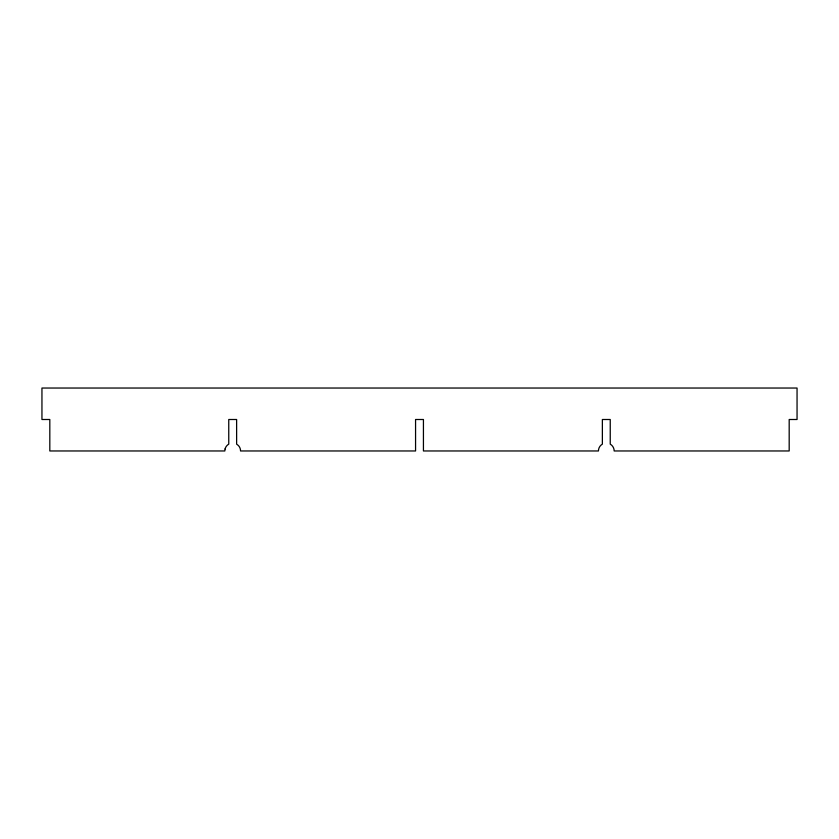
<?xml version="1.0" encoding="UTF-8"?>
<svg xmlns="http://www.w3.org/2000/svg" width="839" height="839" viewBox="0 0 839 839"><rect width="100%" height="100%" fill="white"/><g stroke="black" fill="none" stroke-linecap="round" stroke-linejoin="round"><path stroke-width="1.26" d="M225.083 448.959L224.831 450.963L49.816 450.963L49.816 419.5L41.95 419.5L41.95 388.038L797.05 388.038L797.05 419.5L789.184 419.5L789.184 450.963L614.169 450.963A7.866 7.866 0 0 0 610.236 444.146L610.236 419.5L602.371 419.5L602.371 444.146A7.866 7.866 0 0 0 598.438 450.963L423.433 450.963L423.433 419.5L415.567 419.5L415.567 450.963L240.552 450.963A7.866 7.866 0 0 0 238.234 445.383L236.629 444.156L236.619 419.5L228.753 419.5L228.764 444.156A7.866 7.866 0 0 0 225.083 448.959"/></g></svg>
